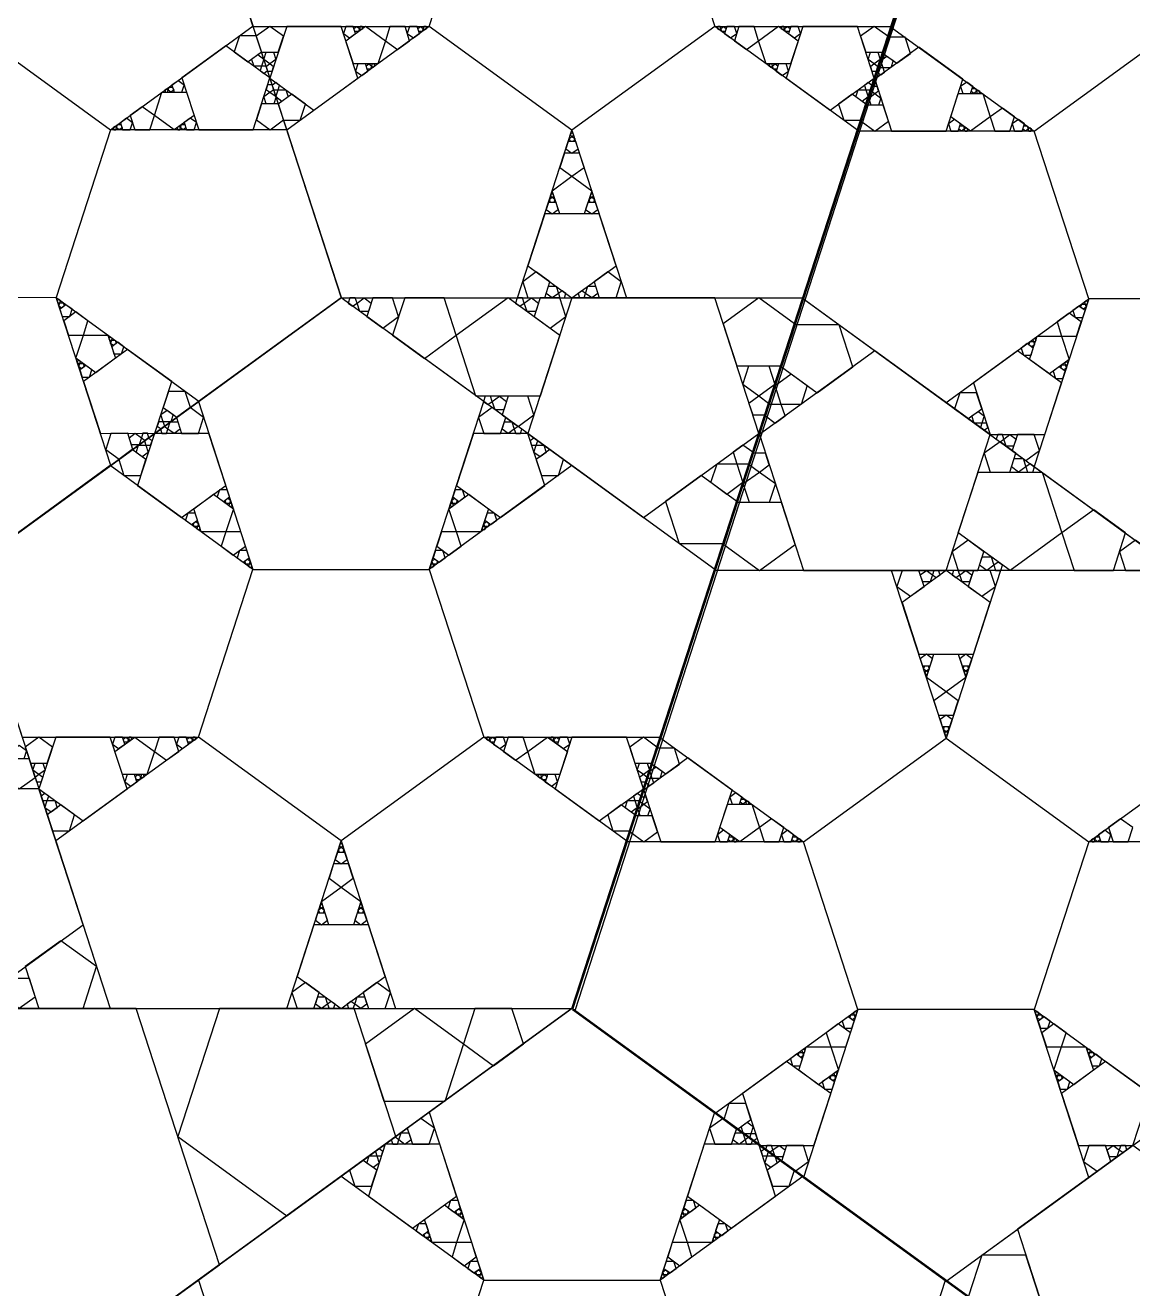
# Model space of a CAD drawing. Header units: inches. Extents: x -578 to 126, y -85 to 118.
# Drawn here: x -327.31 to -311.59, y -20.01 to -2.09 of the extents above; entities that cross this region are included whole.
import ezdxf

# ---------------------------------------------------------------- set-up
doc = ezdxf.new("R2010")
doc.units = ezdxf.units.IN
doc.header["$MEASUREMENT"] = 0
doc.layers.add('drawing', color=7, linetype='Continuous')

msp = doc.modelspace()

# ---------------------------------------------------------------- linework, layer by layer
for points in [[(-260.771, 26.668), (-246.895, -16.037), (-283.222, -42.43), (-319.55, -16.037), (-305.674, 26.668)], [(-324.85, 0.275), (-322.825, -5.956), (-328.125, -9.807), (-333.425, -5.956), (-331.401, 0.275)], [(-321.574, -2.105), (-320.801, 0.275), (-318.298, 0.275), (-317.525, -2.105), (-319.55, -3.576)], [(-328.123, -2.104), (-326.097, -3.572), (-326.868, -5.953), (-329.37, -5.956), (-330.146, -3.577)], [(-309.715, -5.971), (-312.217, -5.971), (-312.99, -3.591), (-310.966, -2.12), (-308.941, -3.591)], [(-324.076, -9.807), (-321.574, -9.807), (-320.801, -12.186), (-322.825, -13.657), (-324.85, -12.186)], [(-312.217, -13.672), (-312.99, -16.052), (-315.493, -16.052), (-316.266, -13.672), (-314.241, -12.201)], [(-319.549, -23.738), (-321.574, -22.268), (-320.801, -19.888), (-318.298, -19.888), (-317.525, -22.268)]]:
    msp.add_lwpolyline(points, close=True)
at = {"layer": 'drawing'}
for points in [[(-305.674, 26.668), (-342.001, 53.061), (-378.328, 26.668), (-364.452, -16.037), (-319.55, -16.037)], [(-305.674, 26.668), (-342.001, 53.061), (-378.328, 26.668), (-364.452, -16.037), (-319.55, -16.037)], [(-305.679, 26.653), (-319.509, -16.067), (-283.153, -42.421), (-246.854, -15.989), (-260.776, 26.701)], [(-342.001, 0.275), (-336.701, -16.037), (-319.55, -16.037), (-314.249, 0.275), (-328.125, 10.356)], [(-328.125, 10.356), (-342.001, 0.275), (-336.701, -16.037), (-319.55, -16.037), (-314.249, 0.275)], [(-322.825, -5.956), (-316.274, -5.956), (-314.249, 0.275), (-319.55, 4.126), (-324.85, 0.275)], [(-322.825, -5.956), (-316.274, -5.956), (-314.249, 0.275), (-319.55, 4.126), (-324.85, 0.275)], [(-320.801, 0.275), (-322.825, 1.746), (-324.85, 0.275), (-324.076, -2.105), (-321.574, -2.105)], [(-317.525, -2.105), (-315.023, -2.105), (-314.249, 0.275), (-316.274, 1.746), (-318.298, 0.275)], [(-331.402, 0.273), (-333.419, -5.96), (-328.115, -9.805), (-322.819, -5.949), (-324.85, 0.28)], [(-326.097, -3.572), (-324.074, -2.099), (-324.85, 0.28), (-327.353, 0.277), (-328.123, -2.104)], [(-305.666, -26.133), (-291.79, -16.052), (-297.09, 0.26), (-314.241, 0.26), (-319.541, -16.052)], [(-297.075, 0.269), (-314.226, 0.251), (-319.509, -16.067), (-305.622, -26.133), (-291.757, -16.037)], [(-305.666, -5.971), (-307.69, 0.26), (-314.241, 0.26), (-316.266, -5.971), (-310.966, -9.821)], [(-305.666, -5.971), (-307.69, 0.26), (-314.241, 0.26), (-316.266, -5.971), (-310.966, -9.821)], [(-310.966, -2.12), (-311.739, 0.26), (-314.241, 0.26), (-315.015, -2.12), (-312.99, -3.591)], [(-323.644, -2.246), (-323.837, -2.105), (-324.031, -2.246), (-323.957, -2.473), (-323.718, -2.473)], [(-323.598, -2.105), (-323.837, -2.84), (-323.212, -3.295), (-322.586, -2.84), (-322.825, -2.105)], [(-323.598, -2.105), (-323.837, -2.84), (-323.212, -3.295), (-322.586, -2.84), (-322.825, -2.105)], [(-321.574, -2.105), (-323.598, -3.576), (-322.825, -5.956), (-320.323, -5.956), (-319.55, -3.576)], [(-322.759, -2.105), (-322.792, -2.206), (-322.706, -2.269), (-322.62, -2.206), (-322.653, -2.105)], [(-322.478, -2.104), (-322.197, -2.308), (-322.305, -2.638), (-322.652, -2.638), (-322.759, -2.308)], [(-322.605, -2.105), (-322.566, -2.133), (-322.581, -2.178), (-322.629, -2.178), (-322.644, -2.133)], [(-322.557, -2.105), (-322.566, -2.133), (-322.543, -2.15), (-322.519, -2.133), (-322.528, -2.105)], [(-322.132, -2.105), (-322.197, -2.308), (-322.025, -2.433), (-321.853, -2.308), (-321.919, -2.105)], [(-321.853, -2.105), (-321.886, -2.206), (-321.799, -2.269), (-321.713, -2.206), (-321.746, -2.105)], [(-321.699, -2.105), (-321.66, -2.133), (-321.675, -2.178), (-321.722, -2.178), (-321.737, -2.133)], [(-321.651, -2.105), (-321.66, -2.133), (-321.636, -2.15), (-321.612, -2.133), (-321.621, -2.105)], [(-319.55, -3.576), (-318.776, -5.956), (-316.274, -5.956), (-315.501, -3.576), (-317.525, -2.105)], [(-317.463, -2.15), (-317.439, -2.133), (-317.448, -2.105), (-317.478, -2.105), (-317.487, -2.133)], [(-317.424, -2.178), (-317.439, -2.133), (-317.401, -2.105), (-317.362, -2.133), (-317.377, -2.178)], [(-317.3, -2.269), (-317.213, -2.206), (-317.246, -2.105), (-317.353, -2.105), (-317.386, -2.206)], [(-317.074, -2.433), (-316.902, -2.308), (-316.967, -2.105), (-317.181, -2.105), (-317.246, -2.308)], [(-316.794, -2.638), (-316.902, -2.308), (-316.621, -2.104), (-316.34, -2.308), (-316.447, -2.638)], [(-316.556, -2.15), (-316.533, -2.133), (-316.542, -2.105), (-316.571, -2.105), (-316.58, -2.133)], [(-316.518, -2.178), (-316.533, -2.133), (-316.494, -2.105), (-316.455, -2.133), (-316.47, -2.178)], [(-315.887, -3.295), (-315.262, -2.84), (-315.501, -2.105), (-316.274, -2.105), (-316.513, -2.84)], [(-315.887, -3.295), (-315.262, -2.84), (-315.501, -2.105), (-316.274, -2.105), (-316.513, -2.84)], [(-316.393, -2.269), (-316.307, -2.206), (-316.34, -2.105), (-316.446, -2.105), (-316.479, -2.206)], [(-315.068, -2.246), (-315.262, -2.105), (-315.455, -2.246), (-315.381, -2.473), (-315.142, -2.473)], [(-324.029, -2.24), (-324.268, -2.24), (-324.341, -2.467), (-324.148, -2.608), (-323.955, -2.467)], [(-314.747, -2.488), (-314.821, -2.26), (-315.06, -2.26), (-315.134, -2.488), (-314.941, -2.628)], [(-324.073, -3.57), (-323.835, -2.835), (-324.461, -2.381), (-325.086, -2.836), (-324.846, -3.571)], [(-324.073, -3.57), (-323.835, -2.835), (-324.461, -2.381), (-325.086, -2.836), (-324.846, -3.571)], [(-323.921, -2.569), (-323.954, -2.671), (-324.061, -2.671), (-324.095, -2.569), (-324.008, -2.506)], [(-323.751, -2.575), (-323.837, -2.638), (-323.924, -2.575), (-323.891, -2.473), (-323.784, -2.473)], [(-315.175, -2.575), (-315.262, -2.638), (-315.348, -2.575), (-315.315, -2.473), (-315.208, -2.473)], [(-314.628, -2.401), (-315.254, -2.855), (-315.015, -3.591), (-314.241, -3.591), (-314.002, -2.855)], [(-314.628, -2.401), (-315.254, -2.855), (-315.015, -3.591), (-314.241, -3.591), (-314.002, -2.855)], [(-323.888, -2.671), (-323.954, -2.671), (-323.974, -2.733), (-323.921, -2.772), (-323.868, -2.733)], [(-323.784, -2.677), (-323.837, -2.638), (-323.891, -2.677), (-323.87, -2.739), (-323.804, -2.739)], [(-322.586, -2.638), (-322.619, -2.739), (-322.533, -2.802), (-322.447, -2.739), (-322.48, -2.638)], [(-322.432, -2.638), (-322.393, -2.666), (-322.408, -2.711), (-322.456, -2.711), (-322.471, -2.666)], [(-322.384, -2.638), (-322.393, -2.666), (-322.37, -2.683), (-322.346, -2.666), (-322.355, -2.638)], [(-316.73, -2.683), (-316.706, -2.666), (-316.715, -2.638), (-316.744, -2.638), (-316.753, -2.666)], [(-316.691, -2.711), (-316.706, -2.666), (-316.667, -2.638), (-316.628, -2.666), (-316.643, -2.711)], [(-316.566, -2.802), (-316.48, -2.739), (-316.513, -2.638), (-316.619, -2.638), (-316.652, -2.739)], [(-315.208, -2.677), (-315.262, -2.638), (-315.315, -2.677), (-315.295, -2.739), (-315.229, -2.739)], [(-315.027, -2.691), (-315.134, -2.691), (-315.168, -2.589), (-315.081, -2.526), (-314.994, -2.589)], [(-315.114, -2.754), (-315.134, -2.691), (-315.2, -2.691), (-315.221, -2.754), (-315.167, -2.793)], [(-325.193, -3.573), (-325.474, -3.369), (-325.367, -3.039), (-325.02, -3.038), (-324.912, -3.369)], [(-325.288, -3.039), (-325.279, -3.011), (-325.302, -2.994), (-325.326, -3.011), (-325.317, -3.039)], [(-325.24, -3.039), (-325.279, -3.011), (-325.264, -2.965), (-325.216, -2.965), (-325.201, -3.011)], [(-325.086, -3.038), (-325.053, -2.937), (-325.139, -2.875), (-325.225, -2.937), (-325.192, -3.039)], [(-323.921, -3.1), (-323.835, -3.037), (-323.748, -3.1), (-323.781, -3.202), (-323.888, -3.202)], [(-323.888, -2.998), (-323.835, -3.037), (-323.781, -2.998), (-323.802, -2.936), (-323.868, -2.936)], [(-323.784, -3.004), (-323.718, -3.004), (-323.698, -2.942), (-323.751, -2.903), (-323.804, -2.942)], [(-323.751, -3.106), (-323.718, -3.004), (-323.611, -3.004), (-323.578, -3.106), (-323.665, -3.17)], [(-315.488, -3.004), (-315.381, -3.004), (-315.348, -3.106), (-315.434, -3.17), (-315.521, -3.106)], [(-315.401, -2.942), (-315.381, -3.004), (-315.315, -3.004), (-315.295, -2.942), (-315.348, -2.903)], [(-315.307, -3.019), (-315.254, -3.058), (-315.2, -3.019), (-315.221, -2.957), (-315.286, -2.957)], [(-313.949, -2.894), (-314.035, -2.957), (-314.002, -3.058), (-313.896, -3.058), (-313.863, -2.957)], [(-313.824, -2.984), (-313.809, -3.03), (-313.848, -3.058), (-313.887, -3.03), (-313.872, -2.984)], [(-313.786, -3.013), (-313.809, -3.03), (-313.8, -3.058), (-313.771, -3.058), (-313.762, -3.03)], [(-324.027, -3.43), (-323.834, -3.57), (-323.641, -3.429), (-323.715, -3.202), (-323.954, -3.202)], [(-323.644, -3.435), (-323.405, -3.435), (-323.331, -3.208), (-323.525, -3.068), (-323.718, -3.208)], [(-315.768, -3.208), (-315.694, -3.435), (-315.455, -3.435), (-315.381, -3.208), (-315.574, -3.068)], [(-315.447, -3.45), (-315.254, -3.591), (-315.06, -3.45), (-315.134, -3.223), (-315.373, -3.223)], [(-315.34, -3.121), (-315.254, -3.058), (-315.167, -3.121), (-315.2, -3.223), (-315.307, -3.223)], [(-313.721, -3.058), (-313.614, -3.388), (-313.895, -3.592), (-314.176, -3.388), (-314.068, -3.058)], [(-325.54, -3.572), (-325.474, -3.369), (-325.647, -3.244), (-325.819, -3.369), (-325.753, -3.572)], [(-313.441, -3.263), (-313.614, -3.388), (-313.548, -3.591), (-313.335, -3.591), (-313.269, -3.388)], [(-326.868, -5.953), (-324.842, -7.422), (-322.819, -5.949), (-323.595, -3.57), (-326.097, -3.572)], [(-326.021, -3.572), (-326.012, -3.544), (-326.035, -3.527), (-326.059, -3.544), (-326.05, -3.572)], [(-325.973, -3.572), (-326.012, -3.544), (-325.997, -3.499), (-325.949, -3.499), (-325.934, -3.544)], [(-325.819, -3.572), (-325.786, -3.471), (-325.872, -3.408), (-325.958, -3.471), (-325.925, -3.572)], [(-325.114, -3.571), (-325.105, -3.543), (-325.129, -3.526), (-325.152, -3.543), (-325.143, -3.571)], [(-325.066, -3.572), (-325.105, -3.543), (-325.09, -3.498), (-325.042, -3.498), (-325.028, -3.543)], [(-324.912, -3.571), (-324.879, -3.47), (-324.965, -3.407), (-325.051, -3.47), (-325.018, -3.571)], [(-314.122, -3.427), (-314.208, -3.489), (-314.176, -3.591), (-314.069, -3.591), (-314.036, -3.489)], [(-313.997, -3.517), (-313.983, -3.563), (-314.021, -3.591), (-314.06, -3.563), (-314.045, -3.517)], [(-313.959, -3.546), (-313.983, -3.563), (-313.973, -3.591), (-313.944, -3.591), (-313.935, -3.563)], [(-313.216, -3.427), (-313.302, -3.489), (-313.269, -3.591), (-313.162, -3.591), (-313.13, -3.489)], [(-313.091, -3.517), (-313.076, -3.563), (-313.115, -3.591), (-313.153, -3.563), (-313.139, -3.517)], [(-313.052, -3.546), (-313.076, -3.563), (-313.067, -3.591), (-313.038, -3.591), (-313.029, -3.563)], [(-319.636, -3.841), (-319.55, -3.904), (-319.463, -3.841), (-319.496, -3.74), (-319.603, -3.74)], [(-319.588, -3.694), (-319.55, -3.666), (-319.511, -3.694), (-319.526, -3.74), (-319.573, -3.74)], [(-319.573, -3.649), (-319.55, -3.666), (-319.526, -3.649), (-319.535, -3.621), (-319.564, -3.621)], [(-312.99, -3.591), (-315.493, -3.591), (-316.266, -5.971), (-314.241, -7.441), (-312.217, -5.971)], [(-319.722, -4.106), (-319.55, -4.231), (-319.377, -4.106), (-319.443, -3.904), (-319.656, -3.904)], [(-319.83, -4.436), (-319.55, -4.231), (-319.269, -4.436), (-319.376, -4.766), (-319.723, -4.766)], [(-319.916, -4.703), (-319.83, -4.766), (-319.744, -4.703), (-319.776, -4.602), (-319.883, -4.602)], [(-319.868, -4.556), (-319.83, -4.528), (-319.791, -4.556), (-319.806, -4.602), (-319.854, -4.602)], [(-319.853, -4.511), (-319.83, -4.528), (-319.806, -4.511), (-319.815, -4.483), (-319.844, -4.483)], [(-319.356, -4.703), (-319.269, -4.766), (-319.183, -4.703), (-319.216, -4.602), (-319.323, -4.602)], [(-319.308, -4.556), (-319.269, -4.528), (-319.231, -4.556), (-319.245, -4.602), (-319.293, -4.602)], [(-319.293, -4.511), (-319.269, -4.528), (-319.246, -4.511), (-319.255, -4.483), (-319.284, -4.483)], [(-320.175, -5.501), (-319.55, -5.956), (-318.924, -5.501), (-319.163, -4.766), (-319.936, -4.766)], [(-320.056, -5.588), (-320.249, -5.729), (-320.175, -5.956), (-319.936, -5.956), (-319.862, -5.729)], [(-318.924, -5.956), (-318.85, -5.729), (-319.043, -5.588), (-319.237, -5.729), (-319.163, -5.956)], [(-319.775, -5.791), (-319.742, -5.893), (-319.829, -5.956), (-319.916, -5.893), (-319.883, -5.791)], [(-319.689, -5.854), (-319.742, -5.893), (-319.722, -5.956), (-319.656, -5.956), (-319.636, -5.893)], [(-319.377, -5.956), (-319.357, -5.893), (-319.41, -5.854), (-319.463, -5.893), (-319.443, -5.956)], [(-319.27, -5.956), (-319.357, -5.893), (-319.324, -5.791), (-319.216, -5.791), (-319.183, -5.893)], [(-329.37, -5.956), (-330.141, -8.336), (-328.115, -9.805), (-326.092, -8.332), (-326.868, -5.953)], [(-328.125, -9.807), (-326.101, -16.037), (-319.55, -16.037), (-317.525, -9.807), (-322.825, -5.956)], [(-328.125, -9.807), (-326.101, -16.037), (-319.55, -16.037), (-317.525, -9.807), (-322.825, -5.956)], [(-326.844, -6.026), (-326.815, -6.026), (-326.806, -5.998), (-326.83, -5.981), (-326.853, -5.998)], [(-326.83, -6.072), (-326.815, -6.026), (-326.767, -6.026), (-326.752, -6.071), (-326.791, -6.1)], [(-326.782, -6.218), (-326.675, -6.218), (-326.642, -6.117), (-326.729, -6.054), (-326.815, -6.117)], [(-321.574, -9.807), (-320.801, -7.427), (-322.825, -5.956), (-324.85, -7.427), (-324.076, -9.807)], [(-322.663, -6.074), (-322.6, -6.029), (-322.624, -5.956), (-322.701, -5.956), (-322.725, -6.029)], [(-322.562, -6.148), (-322.6, -6.029), (-322.499, -5.955), (-322.398, -6.029), (-322.437, -6.148)], [(-322.235, -6.385), (-322.009, -6.221), (-322.095, -5.956), (-322.374, -5.956), (-322.46, -6.221)], [(-321.644, -6.814), (-321.193, -6.486), (-321.365, -5.956), (-321.923, -5.956), (-322.095, -6.486)], [(-320.912, -7.351), (-321.193, -6.486), (-320.457, -5.952), (-319.722, -6.486), (-320.003, -7.351)], [(-320.289, -6.074), (-320.227, -6.029), (-320.251, -5.956), (-320.328, -5.956), (-320.351, -6.029)], [(-320.188, -6.148), (-320.227, -6.029), (-320.126, -5.955), (-320.024, -6.029), (-320.063, -6.148)], [(-318.537, -9.071), (-316.899, -7.881), (-317.525, -5.956), (-319.55, -5.956), (-320.175, -7.881)], [(-318.537, -9.071), (-316.899, -7.881), (-317.525, -5.956), (-319.55, -5.956), (-320.175, -7.881)], [(-319.861, -6.385), (-319.636, -6.221), (-319.722, -5.956), (-320.001, -5.956), (-320.087, -6.221)], [(-316.393, -6.323), (-316.899, -5.956), (-317.406, -6.323), (-317.212, -6.918), (-316.587, -6.918)], [(-312.217, -5.971), (-312.99, -8.35), (-310.966, -9.821), (-308.941, -8.35), (-309.715, -5.971)], [(-312.442, -6.134), (-312.409, -6.236), (-312.303, -6.236), (-312.27, -6.134), (-312.356, -6.072)], [(-312.318, -6.044), (-312.27, -6.044), (-312.255, -6.089), (-312.294, -6.117), (-312.333, -6.089)], [(-312.279, -6.016), (-312.27, -6.044), (-312.241, -6.044), (-312.232, -6.016), (-312.255, -5.998)], [(-326.695, -6.483), (-326.482, -6.483), (-326.417, -6.28), (-326.589, -6.155), (-326.761, -6.281)], [(-312.668, -6.298), (-312.602, -6.501), (-312.389, -6.501), (-312.323, -6.298), (-312.496, -6.173)], [(-315.566, -6.933), (-315.76, -6.338), (-316.385, -6.338), (-316.579, -6.933), (-316.072, -7.301)], [(-326.589, -6.813), (-326.482, -6.483), (-326.135, -6.483), (-326.027, -6.813), (-326.308, -7.017)], [(-326.11, -6.558), (-326.081, -6.558), (-326.072, -6.53), (-326.096, -6.513), (-326.119, -6.53)], [(-326.096, -6.604), (-326.081, -6.558), (-326.033, -6.558), (-326.018, -6.604), (-326.057, -6.632)], [(-326.048, -6.75), (-325.941, -6.75), (-325.908, -6.649), (-325.995, -6.586), (-326.081, -6.649)], [(-313.176, -6.667), (-313.143, -6.769), (-313.036, -6.769), (-313.004, -6.667), (-313.09, -6.605)], [(-313.051, -6.576), (-313.003, -6.576), (-312.989, -6.622), (-313.027, -6.65), (-313.066, -6.622)], [(-312.949, -6.501), (-312.602, -6.501), (-312.495, -6.831), (-312.776, -7.035), (-313.057, -6.831)], [(-313.012, -6.549), (-313.003, -6.576), (-312.974, -6.576), (-312.965, -6.549), (-312.989, -6.531)], [(-326.24, -7.878), (-325.467, -7.877), (-325.229, -7.141), (-325.855, -6.687), (-326.48, -7.143)], [(-326.24, -7.878), (-325.467, -7.877), (-325.229, -7.141), (-325.855, -6.687), (-326.48, -7.143)], [(-315.254, -6.706), (-316.891, -7.896), (-316.266, -9.821), (-314.241, -9.821), (-313.616, -7.896)], [(-315.254, -6.706), (-316.891, -7.896), (-316.266, -9.821), (-314.241, -9.821), (-313.616, -7.896)], [(-313.855, -7.161), (-313.616, -7.896), (-312.842, -7.896), (-312.604, -7.161), (-313.229, -6.706)], [(-313.855, -7.161), (-313.616, -7.896), (-312.842, -7.896), (-312.604, -7.161), (-313.229, -6.706)], [(-326.563, -6.888), (-326.534, -6.888), (-326.525, -6.86), (-326.549, -6.843), (-326.572, -6.86)], [(-326.549, -6.933), (-326.534, -6.888), (-326.486, -6.888), (-326.471, -6.933), (-326.51, -6.962)], [(-326.501, -7.08), (-326.394, -7.08), (-326.361, -6.979), (-326.447, -6.916), (-326.534, -6.979)], [(-316.672, -7.186), (-316.899, -7.351), (-317.127, -7.186), (-317.04, -6.918), (-316.759, -6.918)], [(-312.723, -6.997), (-312.69, -7.098), (-312.583, -7.098), (-312.55, -6.997), (-312.636, -6.934)], [(-312.598, -6.906), (-312.55, -6.906), (-312.535, -6.951), (-312.574, -6.979), (-312.613, -6.951)], [(-312.559, -6.878), (-312.55, -6.906), (-312.521, -6.906), (-312.512, -6.878), (-312.535, -6.861)], [(-316.299, -7.467), (-316.58, -7.467), (-316.666, -7.2), (-316.439, -7.035), (-316.212, -7.2)], [(-324.961, -7.509), (-325.036, -7.282), (-325.274, -7.282), (-325.348, -7.509), (-325.155, -7.649)], [(-313.809, -7.301), (-314.048, -7.301), (-314.122, -7.528), (-313.929, -7.669), (-313.735, -7.528)], [(-324.85, -7.881), (-324.776, -7.654), (-324.969, -7.513), (-325.162, -7.654), (-325.089, -7.881)], [(-320.681, -7.513), (-320.875, -7.654), (-320.801, -7.881), (-320.562, -7.881), (-320.488, -7.654)], [(-320.742, -7.469), (-320.68, -7.424), (-320.704, -7.351), (-320.781, -7.351), (-320.805, -7.424)], [(-320.642, -7.543), (-320.68, -7.424), (-320.579, -7.35), (-320.478, -7.424), (-320.516, -7.543)], [(-320.315, -7.78), (-320.089, -7.616), (-320.175, -7.351), (-320.454, -7.351), (-320.54, -7.616)], [(-316.76, -7.452), (-316.899, -7.351), (-317.039, -7.452), (-316.986, -7.616), (-316.813, -7.616)], [(-316.526, -7.631), (-316.58, -7.467), (-316.752, -7.467), (-316.805, -7.631), (-316.666, -7.732)], [(-325.241, -7.713), (-325.348, -7.713), (-325.382, -7.611), (-325.295, -7.548), (-325.208, -7.611)], [(-313.702, -7.63), (-313.735, -7.732), (-313.842, -7.732), (-313.875, -7.63), (-313.788, -7.567)], [(-326.093, -7.878), (-326.166, -8.105), (-325.973, -8.245), (-325.78, -8.105), (-325.854, -7.877)], [(-325.747, -7.877), (-325.66, -7.94), (-325.693, -8.042), (-325.8, -8.042), (-325.833, -7.94)], [(-324.702, -7.881), (-325.475, -7.881), (-325.714, -8.617), (-325.089, -9.071), (-324.463, -8.617)], [(-324.702, -7.881), (-325.475, -7.881), (-325.714, -8.617), (-325.089, -9.071), (-324.463, -8.617)], [(-325.639, -7.877), (-325.66, -7.94), (-325.606, -7.978), (-325.553, -7.94), (-325.574, -7.877)], [(-325.328, -7.776), (-325.348, -7.713), (-325.414, -7.713), (-325.434, -7.776), (-325.381, -7.814)], [(-325.303, -7.881), (-325.283, -7.819), (-325.336, -7.78), (-325.389, -7.819), (-325.369, -7.881)], [(-325.196, -7.882), (-325.283, -7.819), (-325.249, -7.716), (-325.142, -7.716), (-325.109, -7.819)], [(-319.936, -8.617), (-320.175, -7.881), (-320.948, -7.881), (-321.187, -8.617), (-320.562, -9.071)], [(-319.936, -8.617), (-320.175, -7.881), (-320.948, -7.881), (-321.187, -8.617), (-320.562, -9.071)], [(-320.401, -7.716), (-320.368, -7.819), (-320.455, -7.882), (-320.541, -7.819), (-320.508, -7.716)], [(-320.315, -7.78), (-320.368, -7.819), (-320.347, -7.881), (-320.282, -7.881), (-320.261, -7.819)], [(-313.669, -7.732), (-313.735, -7.732), (-313.755, -7.795), (-313.702, -7.833), (-313.649, -7.795)], [(-325.702, -8.045), (-325.594, -8.045), (-325.561, -8.147), (-325.648, -8.21), (-325.735, -8.147)], [(-325.615, -7.982), (-325.594, -8.045), (-325.528, -8.045), (-325.508, -7.982), (-325.561, -7.944)], [(-320.122, -8.045), (-320.056, -8.045), (-320.036, -7.982), (-320.089, -7.944), (-320.142, -7.982)], [(-320.089, -8.147), (-320.056, -8.045), (-319.949, -8.045), (-319.916, -8.147), (-320.002, -8.21)], [(-317.264, -8.146), (-317.211, -8.31), (-317.039, -8.31), (-316.986, -8.146), (-317.125, -8.045)], [(-313.476, -7.997), (-313.702, -8.161), (-313.616, -8.426), (-313.337, -8.426), (-313.251, -8.161)], [(-313.476, -7.997), (-313.423, -7.959), (-313.443, -7.896), (-313.509, -7.896), (-313.53, -7.959)], [(-313.39, -8.061), (-313.423, -7.959), (-313.336, -7.895), (-313.249, -7.959), (-313.283, -8.061)], [(-313.11, -8.264), (-312.916, -8.123), (-312.99, -7.896), (-313.229, -7.896), (-313.303, -8.123)], [(-325.981, -8.249), (-325.907, -8.476), (-325.669, -8.476), (-325.595, -8.249), (-325.788, -8.108)], [(-319.982, -8.476), (-319.743, -8.476), (-319.669, -8.249), (-319.862, -8.108), (-320.056, -8.249)], [(-317.031, -8.325), (-316.891, -8.426), (-316.752, -8.325), (-316.805, -8.161), (-316.978, -8.161)], [(-313.149, -8.234), (-313.111, -8.353), (-313.212, -8.427), (-313.313, -8.353), (-313.274, -8.234)], [(-324.076, -9.807), (-326.101, -8.336), (-328.125, -9.807), (-327.352, -12.186), (-324.85, -12.186)], [(-320.801, -12.186), (-318.298, -12.186), (-317.525, -9.807), (-319.55, -8.336), (-321.574, -9.807)], [(-317.492, -8.31), (-317.211, -8.31), (-317.124, -8.577), (-317.352, -8.743), (-317.579, -8.577)], [(-313.048, -8.308), (-313.111, -8.353), (-313.087, -8.426), (-313.01, -8.426), (-312.986, -8.353)], [(-318.225, -8.844), (-318.031, -9.439), (-317.406, -9.439), (-317.212, -8.844), (-317.718, -8.476)], [(-317.119, -8.591), (-316.891, -8.426), (-316.664, -8.591), (-316.751, -8.859), (-317.032, -8.859)], [(-312.879, -8.426), (-312.598, -9.291), (-313.333, -9.825), (-314.069, -9.291), (-313.788, -8.426)], [(-324.354, -8.946), (-324.462, -9.276), (-324.809, -9.276), (-324.916, -8.946), (-324.635, -8.742)], [(-324.443, -8.679), (-324.549, -8.679), (-324.582, -8.78), (-324.496, -8.843), (-324.41, -8.78)], [(-320.841, -9.276), (-321.189, -9.276), (-321.296, -8.946), (-321.015, -8.742), (-320.734, -8.946)], [(-321.068, -8.78), (-321.101, -8.679), (-321.208, -8.679), (-321.241, -8.78), (-321.154, -8.843)], [(-324.395, -8.826), (-324.41, -8.871), (-324.457, -8.871), (-324.472, -8.826), (-324.433, -8.798)], [(-324.38, -8.871), (-324.41, -8.871), (-324.419, -8.899), (-324.395, -8.916), (-324.371, -8.899)], [(-321.232, -8.899), (-321.241, -8.871), (-321.27, -8.871), (-321.279, -8.899), (-321.255, -8.916)], [(-321.193, -8.871), (-321.241, -8.871), (-321.256, -8.826), (-321.217, -8.798), (-321.178, -8.826)], [(-317.397, -9.454), (-316.891, -9.821), (-316.385, -9.454), (-316.579, -8.859), (-317.204, -8.859)], [(-324.896, -9.008), (-325.002, -9.008), (-325.035, -9.11), (-324.949, -9.172), (-324.863, -9.11)], [(-324.848, -9.155), (-324.863, -9.201), (-324.911, -9.201), (-324.925, -9.155), (-324.887, -9.127)], [(-320.74, -9.201), (-320.787, -9.201), (-320.802, -9.155), (-320.764, -9.127), (-320.725, -9.155)], [(-320.615, -9.11), (-320.648, -9.008), (-320.754, -9.008), (-320.787, -9.11), (-320.701, -9.172)], [(-312.147, -8.963), (-312.598, -9.291), (-312.426, -9.821), (-311.868, -9.821), (-311.695, -9.291)], [(-324.833, -9.201), (-324.863, -9.201), (-324.872, -9.229), (-324.848, -9.246), (-324.824, -9.229)], [(-324.249, -9.276), (-324.462, -9.276), (-324.528, -9.479), (-324.355, -9.604), (-324.183, -9.479)], [(-321.123, -9.479), (-321.189, -9.276), (-321.402, -9.276), (-321.468, -9.479), (-321.295, -9.604)], [(-320.778, -9.229), (-320.787, -9.201), (-320.817, -9.201), (-320.826, -9.229), (-320.802, -9.246)], [(-313.93, -9.392), (-314.155, -9.556), (-314.069, -9.821), (-313.79, -9.821), (-313.704, -9.556)], [(-311.556, -9.392), (-311.782, -9.556), (-311.695, -9.821), (-311.417, -9.821), (-311.331, -9.556)], [(-324.162, -9.541), (-324.269, -9.541), (-324.302, -9.643), (-324.216, -9.705), (-324.13, -9.643)], [(-324.115, -9.688), (-324.129, -9.733), (-324.177, -9.733), (-324.192, -9.688), (-324.153, -9.66)], [(-321.473, -9.733), (-321.521, -9.733), (-321.536, -9.688), (-321.497, -9.66), (-321.458, -9.688)], [(-321.348, -9.643), (-321.381, -9.541), (-321.488, -9.541), (-321.521, -9.643), (-321.435, -9.705)], [(-313.603, -9.629), (-313.564, -9.748), (-313.665, -9.822), (-313.766, -9.748), (-313.728, -9.629)], [(-324.1, -9.733), (-324.129, -9.733), (-324.138, -9.761), (-324.115, -9.779), (-324.091, -9.761)], [(-321.512, -9.761), (-321.521, -9.733), (-321.55, -9.733), (-321.559, -9.761), (-321.536, -9.779)], [(-310.966, -9.821), (-317.517, -9.821), (-319.541, -16.052), (-314.241, -19.903), (-308.941, -16.052)], [(-310.966, -9.821), (-317.517, -9.821), (-319.541, -16.052), (-314.241, -19.903), (-308.941, -16.052)], [(-314.241, -12.201), (-315.015, -9.821), (-317.517, -9.821), (-318.29, -12.201), (-316.266, -13.672)], [(-314.867, -9.821), (-314.941, -10.049), (-314.747, -10.189), (-314.554, -10.049), (-314.628, -9.821)], [(-313.616, -10.276), (-314.241, -9.821), (-314.867, -10.276), (-314.628, -11.011), (-313.855, -11.011)], [(-314.521, -9.821), (-314.434, -9.884), (-314.467, -9.986), (-314.574, -9.986), (-314.608, -9.884)], [(-314.414, -9.821), (-314.434, -9.884), (-314.381, -9.923), (-314.327, -9.884), (-314.348, -9.821)], [(-312.217, -13.672), (-310.192, -12.201), (-310.966, -9.821), (-313.468, -9.821), (-314.241, -12.201)], [(-314.102, -9.923), (-314.049, -9.884), (-314.069, -9.821), (-314.135, -9.821), (-314.155, -9.884)], [(-314.015, -9.986), (-314.049, -9.884), (-313.962, -9.821), (-313.875, -9.884), (-313.908, -9.986)], [(-313.735, -10.189), (-313.542, -10.049), (-313.616, -9.821), (-313.855, -9.821), (-313.929, -10.049)], [(-313.502, -9.703), (-313.564, -9.748), (-313.54, -9.821), (-313.463, -9.821), (-313.44, -9.748)], [(-314.435, -11.074), (-314.521, -11.011), (-314.608, -11.074), (-314.575, -11.175), (-314.468, -11.175)], [(-313.96, -11.341), (-314.241, -11.546), (-314.522, -11.341), (-314.415, -11.011), (-314.068, -11.011)], [(-313.875, -11.074), (-313.961, -11.011), (-314.047, -11.074), (-314.014, -11.175), (-313.908, -11.175)], [(-314.483, -11.221), (-314.521, -11.249), (-314.56, -11.221), (-314.545, -11.175), (-314.498, -11.175)], [(-314.498, -11.266), (-314.521, -11.249), (-314.545, -11.266), (-314.536, -11.294), (-314.507, -11.294)], [(-313.922, -11.221), (-313.961, -11.249), (-314, -11.221), (-313.985, -11.175), (-313.937, -11.175)], [(-313.937, -11.266), (-313.961, -11.249), (-313.985, -11.266), (-313.976, -11.294), (-313.947, -11.294)], [(-314.069, -11.671), (-314.241, -11.546), (-314.414, -11.671), (-314.348, -11.873), (-314.135, -11.873)], [(-314.155, -11.936), (-314.241, -11.873), (-314.327, -11.936), (-314.295, -12.037), (-314.188, -12.037)], [(-326.92, -12.327), (-327.113, -12.186), (-327.306, -12.327), (-327.232, -12.554), (-326.994, -12.554)], [(-326.874, -12.186), (-327.113, -12.922), (-326.487, -13.376), (-325.862, -12.922), (-326.101, -12.186)], [(-324.85, -12.186), (-326.874, -13.657), (-326.101, -16.037), (-323.598, -16.037), (-322.825, -13.657)], [(-326.035, -12.186), (-326.068, -12.288), (-325.982, -12.35), (-325.896, -12.288), (-325.928, -12.186)], [(-325.754, -12.185), (-325.473, -12.389), (-325.58, -12.719), (-325.928, -12.719), (-326.035, -12.389)], [(-325.881, -12.186), (-325.842, -12.214), (-325.857, -12.26), (-325.905, -12.26), (-325.919, -12.214)], [(-325.833, -12.186), (-325.842, -12.214), (-325.818, -12.232), (-325.795, -12.214), (-325.804, -12.186)], [(-325.407, -12.186), (-325.473, -12.389), (-325.301, -12.514), (-325.128, -12.389), (-325.194, -12.186)], [(-325.128, -12.186), (-325.161, -12.288), (-325.075, -12.35), (-324.989, -12.288), (-325.022, -12.186)], [(-324.974, -12.186), (-324.935, -12.214), (-324.95, -12.26), (-324.998, -12.26), (-325.013, -12.214)], [(-324.926, -12.186), (-324.935, -12.214), (-324.912, -12.232), (-324.888, -12.214), (-324.897, -12.186)], [(-322.825, -13.657), (-322.052, -16.037), (-319.55, -16.037), (-318.776, -13.657), (-320.801, -12.186)], [(-320.739, -12.232), (-320.715, -12.214), (-320.724, -12.186), (-320.753, -12.186), (-320.762, -12.214)], [(-320.7, -12.26), (-320.715, -12.214), (-320.676, -12.186), (-320.637, -12.214), (-320.652, -12.26)], [(-320.575, -12.35), (-320.489, -12.288), (-320.522, -12.186), (-320.628, -12.186), (-320.661, -12.288)], [(-320.35, -12.514), (-320.177, -12.389), (-320.243, -12.186), (-320.456, -12.186), (-320.522, -12.389)], [(-320.07, -12.719), (-320.177, -12.389), (-319.896, -12.185), (-319.615, -12.389), (-319.723, -12.719)], [(-319.832, -12.232), (-319.808, -12.214), (-319.817, -12.186), (-319.847, -12.186), (-319.856, -12.214)], [(-319.794, -12.26), (-319.808, -12.214), (-319.77, -12.186), (-319.731, -12.214), (-319.746, -12.26)], [(-319.163, -13.376), (-318.537, -12.922), (-318.776, -12.186), (-319.55, -12.186), (-319.788, -12.922)], [(-319.163, -13.376), (-318.537, -12.922), (-318.776, -12.186), (-319.55, -12.186), (-319.788, -12.922)], [(-319.669, -12.35), (-319.582, -12.288), (-319.615, -12.186), (-319.722, -12.186), (-319.755, -12.288)], [(-318.344, -12.327), (-318.537, -12.186), (-318.731, -12.327), (-318.657, -12.554), (-318.418, -12.554)], [(-314.203, -12.083), (-314.241, -12.111), (-314.28, -12.083), (-314.265, -12.037), (-314.217, -12.037)], [(-314.218, -12.128), (-314.241, -12.111), (-314.265, -12.128), (-314.256, -12.156), (-314.227, -12.156)], [(-327.493, -12.374), (-327.392, -12.3), (-327.291, -12.374), (-327.329, -12.493), (-327.454, -12.493)], [(-318.023, -12.569), (-318.097, -12.342), (-318.336, -12.342), (-318.41, -12.569), (-318.216, -12.709)], [(-327.617, -12.758), (-327.392, -12.922), (-327.166, -12.758), (-327.252, -12.493), (-327.531, -12.493)], [(-317.904, -12.482), (-318.529, -12.937), (-318.29, -13.672), (-317.517, -13.672), (-317.278, -12.937)], [(-317.904, -12.482), (-318.529, -12.937), (-318.29, -13.672), (-317.517, -13.672), (-317.278, -12.937)], [(-327.026, -12.656), (-327.113, -12.719), (-327.2, -12.656), (-327.167, -12.554), (-327.059, -12.554)], [(-327.06, -12.758), (-327.113, -12.719), (-327.166, -12.758), (-327.146, -12.821), (-327.08, -12.821)], [(-325.862, -12.719), (-325.895, -12.821), (-325.809, -12.883), (-325.722, -12.821), (-325.755, -12.719)], [(-325.708, -12.719), (-325.669, -12.747), (-325.684, -12.793), (-325.731, -12.793), (-325.746, -12.747)], [(-325.66, -12.719), (-325.669, -12.747), (-325.645, -12.764), (-325.621, -12.747), (-325.63, -12.719)], [(-320.005, -12.764), (-319.981, -12.747), (-319.99, -12.719), (-320.02, -12.719), (-320.029, -12.747)], [(-319.967, -12.793), (-319.981, -12.747), (-319.943, -12.719), (-319.904, -12.747), (-319.919, -12.793)], [(-319.842, -12.883), (-319.756, -12.821), (-319.788, -12.719), (-319.895, -12.719), (-319.928, -12.821)], [(-318.45, -12.656), (-318.537, -12.719), (-318.624, -12.656), (-318.591, -12.554), (-318.484, -12.554)], [(-318.484, -12.758), (-318.537, -12.719), (-318.591, -12.758), (-318.57, -12.821), (-318.504, -12.821)], [(-318.303, -12.773), (-318.41, -12.773), (-318.443, -12.671), (-318.356, -12.608), (-318.27, -12.671)], [(-318.39, -12.835), (-318.41, -12.773), (-318.476, -12.773), (-318.496, -12.835), (-318.443, -12.874)], [(-329.763, -14.847), (-328.125, -16.037), (-326.487, -14.847), (-327.113, -12.922), (-329.137, -12.922)], [(-329.763, -14.847), (-328.125, -16.037), (-326.487, -14.847), (-327.113, -12.922), (-329.137, -12.922)], [(-327.06, -13.086), (-326.994, -13.086), (-326.974, -13.023), (-327.027, -12.984), (-327.08, -13.023)], [(-318.677, -13.023), (-318.656, -13.086), (-318.591, -13.086), (-318.57, -13.023), (-318.623, -12.984)], [(-318.582, -13.1), (-318.529, -13.139), (-318.476, -13.1), (-318.496, -13.038), (-318.562, -13.038)], [(-317.225, -12.975), (-317.311, -13.038), (-317.278, -13.139), (-317.171, -13.139), (-317.139, -13.038)], [(-317.1, -13.066), (-317.085, -13.111), (-317.124, -13.139), (-317.162, -13.111), (-317.148, -13.066)], [(-327.027, -13.188), (-326.994, -13.086), (-326.887, -13.086), (-326.853, -13.188), (-326.94, -13.251)], [(-326.92, -13.517), (-326.681, -13.517), (-326.607, -13.29), (-326.8, -13.149), (-326.994, -13.29)], [(-319.043, -13.29), (-318.97, -13.517), (-318.731, -13.517), (-318.657, -13.29), (-318.85, -13.149)], [(-318.764, -13.086), (-318.656, -13.086), (-318.623, -13.188), (-318.71, -13.251), (-318.797, -13.188)], [(-318.616, -13.202), (-318.529, -13.139), (-318.442, -13.202), (-318.476, -13.304), (-318.583, -13.304)], [(-316.997, -13.139), (-316.889, -13.469), (-317.17, -13.674), (-317.451, -13.469), (-317.344, -13.139)], [(-317.061, -13.094), (-317.085, -13.111), (-317.076, -13.139), (-317.047, -13.139), (-317.038, -13.111)], [(-318.722, -13.532), (-318.529, -13.672), (-318.336, -13.532), (-318.41, -13.304), (-318.649, -13.304)], [(-316.717, -13.344), (-316.889, -13.469), (-316.823, -13.672), (-316.61, -13.672), (-316.544, -13.469)], [(-311.659, -13.672), (-311.593, -13.469), (-311.766, -13.344), (-311.938, -13.469), (-311.872, -13.672)], [(-317.398, -13.508), (-317.484, -13.571), (-317.451, -13.672), (-317.345, -13.672), (-317.312, -13.571)], [(-317.273, -13.599), (-317.258, -13.644), (-317.297, -13.672), (-317.336, -13.644), (-317.321, -13.599)], [(-316.491, -13.508), (-316.577, -13.571), (-316.545, -13.672), (-316.438, -13.672), (-316.405, -13.571)], [(-316.366, -13.599), (-316.352, -13.644), (-316.39, -13.672), (-316.429, -13.644), (-316.414, -13.599)], [(-312.092, -13.672), (-312.131, -13.644), (-312.116, -13.599), (-312.068, -13.599), (-312.054, -13.644)], [(-311.938, -13.672), (-311.905, -13.571), (-311.991, -13.508), (-312.077, -13.571), (-312.045, -13.672)], [(-322.864, -13.776), (-322.825, -13.747), (-322.786, -13.776), (-322.801, -13.821), (-322.849, -13.821)], [(-322.849, -13.73), (-322.825, -13.747), (-322.801, -13.73), (-322.81, -13.702), (-322.84, -13.702)], [(-316.266, -13.672), (-318.768, -13.672), (-319.541, -16.052), (-317.517, -17.523), (-315.493, -16.052)], [(-317.234, -13.627), (-317.258, -13.644), (-317.249, -13.672), (-317.22, -13.672), (-317.211, -13.644)], [(-316.328, -13.627), (-316.352, -13.644), (-316.343, -13.672), (-316.313, -13.672), (-316.304, -13.644)], [(-312.99, -16.052), (-310.966, -17.523), (-308.941, -16.052), (-309.715, -13.672), (-312.217, -13.672)], [(-312.14, -13.672), (-312.131, -13.644), (-312.155, -13.627), (-312.178, -13.644), (-312.169, -13.672)], [(-322.911, -13.922), (-322.825, -13.985), (-322.739, -13.922), (-322.772, -13.821), (-322.878, -13.821)], [(-322.997, -14.188), (-322.825, -14.313), (-322.653, -14.188), (-322.719, -13.985), (-322.932, -13.985)], [(-323.106, -14.517), (-322.825, -14.313), (-322.544, -14.517), (-322.652, -14.847), (-322.999, -14.847)], [(-323.191, -14.785), (-323.105, -14.847), (-323.019, -14.785), (-323.052, -14.683), (-323.159, -14.683)], [(-323.144, -14.638), (-323.105, -14.61), (-323.067, -14.638), (-323.081, -14.683), (-323.129, -14.683)], [(-323.129, -14.592), (-323.105, -14.61), (-323.082, -14.592), (-323.091, -14.565), (-323.12, -14.565)], [(-322.631, -14.785), (-322.545, -14.847), (-322.459, -14.785), (-322.492, -14.683), (-322.598, -14.683)], [(-322.584, -14.638), (-322.545, -14.61), (-322.506, -14.638), (-322.521, -14.683), (-322.569, -14.683)], [(-322.569, -14.592), (-322.545, -14.61), (-322.521, -14.592), (-322.53, -14.565), (-322.56, -14.565)], [(-323.451, -15.583), (-322.825, -16.037), (-322.2, -15.583), (-322.439, -14.847), (-323.212, -14.847)], [(-323.451, -15.583), (-322.825, -16.037), (-322.2, -15.583), (-322.439, -14.847), (-323.212, -14.847)], [(-326.487, -16.037), (-326.294, -15.442), (-326.8, -15.074), (-327.306, -15.442), (-327.113, -16.037)], [(-327.394, -16.038), (-327.621, -15.873), (-327.534, -15.606), (-327.253, -15.606), (-327.166, -15.873)], [(-323.331, -15.669), (-323.525, -15.81), (-323.451, -16.037), (-323.212, -16.037), (-323.138, -15.81)], [(-322.2, -16.037), (-322.126, -15.81), (-322.319, -15.669), (-322.512, -15.81), (-322.439, -16.037)], [(-323.051, -15.872), (-323.018, -15.975), (-323.105, -16.038), (-323.191, -15.975), (-323.158, -15.872)], [(-322.965, -15.936), (-323.018, -15.975), (-322.997, -16.037), (-322.932, -16.037), (-322.911, -15.975)], [(-322.653, -16.037), (-322.632, -15.975), (-322.686, -15.936), (-322.739, -15.975), (-322.719, -16.037)], [(-322.546, -16.038), (-322.632, -15.975), (-322.599, -15.872), (-322.492, -15.872), (-322.459, -15.975)], [(-319.55, -16.037), (-355.877, -42.43), (-342.001, -85.135), (-297.098, -85.135), (-283.222, -42.43)], [(-319.55, -16.037), (-355.877, -42.43), (-342.001, -85.135), (-297.098, -85.135), (-283.222, -42.43)], [(-310.974, -42.43), (-305.674, -26.118), (-319.55, -16.037), (-333.425, -26.118), (-328.125, -42.43)], [(-319.549, -16.037), (-333.425, -26.118), (-328.125, -42.43), (-310.974, -42.43), (-305.674, -26.118)], [(-329.556, -16.036), (-330.737, -19.672), (-327.644, -21.92), (-324.551, -19.672), (-325.732, -16.036)], [(-324.551, -16.037), (-325.142, -17.854), (-323.596, -18.977), (-322.051, -17.854), (-322.641, -16.037)], [(-316.274, -26.118), (-314.249, -19.888), (-319.549, -16.037), (-324.85, -19.888), (-322.825, -26.118)], [(-316.274, -26.118), (-314.249, -19.888), (-319.549, -16.037), (-324.85, -19.888), (-322.825, -26.118)], [(-321.784, -16.033), (-321.09, -16.538), (-321.355, -17.354), (-322.213, -17.354), (-322.478, -16.538)], [(-318.298, -19.888), (-317.525, -17.508), (-319.549, -16.037), (-321.574, -17.508), (-320.801, -19.888)], [(-320.927, -16.037), (-321.09, -16.538), (-320.664, -16.847), (-320.238, -16.538), (-320.401, -16.037)], [(-315.493, -16.052), (-316.266, -18.432), (-314.241, -19.903), (-312.217, -18.432), (-312.99, -16.052)], [(-315.593, -16.125), (-315.546, -16.125), (-315.531, -16.17), (-315.569, -16.198), (-315.608, -16.17)], [(-315.555, -16.097), (-315.546, -16.125), (-315.516, -16.125), (-315.507, -16.097), (-315.531, -16.08)], [(-312.966, -16.125), (-312.937, -16.125), (-312.928, -16.097), (-312.952, -16.08), (-312.975, -16.097)], [(-312.952, -16.17), (-312.937, -16.125), (-312.889, -16.125), (-312.874, -16.17), (-312.913, -16.198)], [(-315.944, -16.38), (-315.878, -16.582), (-315.665, -16.582), (-315.599, -16.38), (-315.771, -16.254)], [(-315.718, -16.216), (-315.685, -16.317), (-315.579, -16.317), (-315.546, -16.216), (-315.632, -16.153)], [(-312.904, -16.317), (-312.798, -16.317), (-312.765, -16.216), (-312.851, -16.153), (-312.937, -16.216)], [(-312.818, -16.582), (-312.605, -16.582), (-312.539, -16.38), (-312.711, -16.254), (-312.884, -16.38)], [(-316.327, -16.658), (-316.279, -16.658), (-316.264, -16.703), (-316.303, -16.731), (-316.342, -16.703)], [(-316.225, -16.582), (-315.878, -16.582), (-315.77, -16.913), (-316.051, -17.117), (-316.332, -16.913)], [(-316.288, -16.63), (-316.279, -16.658), (-316.25, -16.658), (-316.241, -16.63), (-316.264, -16.613)], [(-312.712, -16.913), (-312.605, -16.582), (-312.258, -16.582), (-312.15, -16.913), (-312.431, -17.117)], [(-312.233, -16.658), (-312.204, -16.658), (-312.195, -16.63), (-312.218, -16.613), (-312.242, -16.63)], [(-312.218, -16.703), (-312.204, -16.658), (-312.156, -16.658), (-312.141, -16.703), (-312.18, -16.731)], [(-317.13, -17.242), (-316.891, -17.977), (-316.118, -17.977), (-315.879, -17.242), (-316.505, -16.787)], [(-317.13, -17.242), (-316.891, -17.977), (-316.118, -17.977), (-315.879, -17.242), (-316.505, -16.787)], [(-316.451, -16.749), (-316.419, -16.85), (-316.312, -16.85), (-316.279, -16.749), (-316.365, -16.686)], [(-312.365, -17.977), (-311.591, -17.977), (-311.352, -17.242), (-311.978, -16.787), (-312.604, -17.242)], [(-312.365, -17.977), (-311.591, -17.977), (-311.352, -17.242), (-311.978, -16.787), (-312.604, -17.242)], [(-312.171, -16.85), (-312.064, -16.85), (-312.031, -16.749), (-312.117, -16.686), (-312.203, -16.749)], [(-315.998, -17.078), (-315.965, -17.179), (-315.859, -17.179), (-315.826, -17.078), (-315.912, -17.015)], [(-315.874, -16.987), (-315.826, -16.987), (-315.811, -17.033), (-315.85, -17.061), (-315.888, -17.033)], [(-315.835, -16.959), (-315.826, -16.987), (-315.796, -16.987), (-315.787, -16.959), (-315.811, -16.942)], [(-312.686, -16.987), (-312.657, -16.987), (-312.648, -16.959), (-312.672, -16.942), (-312.695, -16.959)], [(-312.672, -17.033), (-312.657, -16.987), (-312.609, -16.987), (-312.594, -17.033), (-312.633, -17.061)], [(-312.624, -17.179), (-312.517, -17.179), (-312.484, -17.078), (-312.571, -17.015), (-312.657, -17.078)], [(-317.085, -17.382), (-317.324, -17.382), (-317.397, -17.61), (-317.204, -17.75), (-317.011, -17.61)], [(-321.574, -17.962), (-321.5, -17.735), (-321.693, -17.595), (-321.887, -17.735), (-321.813, -17.962)], [(-317.406, -17.595), (-317.599, -17.735), (-317.525, -17.962), (-317.286, -17.962), (-317.212, -17.735)], [(-316.977, -17.711), (-317.01, -17.813), (-317.118, -17.813), (-317.151, -17.711), (-317.064, -17.648)], [(-322.027, -17.962), (-322.007, -17.9), (-322.06, -17.861), (-322.113, -17.9), (-322.093, -17.962)], [(-321.92, -17.963), (-322.007, -17.9), (-321.974, -17.798), (-321.866, -17.798), (-321.833, -17.9)], [(-317.125, -17.798), (-317.092, -17.9), (-317.179, -17.963), (-317.266, -17.9), (-317.233, -17.798)], [(-317.039, -17.861), (-317.092, -17.9), (-317.072, -17.962), (-317.006, -17.962), (-316.986, -17.9)], [(-316.945, -17.813), (-317.01, -17.813), (-317.031, -17.876), (-316.978, -17.915), (-316.924, -17.876)], [(-321.426, -17.962), (-322.2, -17.962), (-322.438, -18.698), (-321.813, -19.152), (-321.187, -18.698)], [(-321.426, -17.962), (-322.2, -17.962), (-322.438, -18.698), (-321.813, -19.152), (-321.187, -18.698)], [(-322.339, -18.064), (-322.319, -18.126), (-322.253, -18.126), (-322.232, -18.064), (-322.286, -18.025)], [(-316.66, -18.698), (-316.899, -17.962), (-317.673, -17.962), (-317.912, -18.698), (-317.286, -19.152)], [(-316.66, -18.698), (-316.899, -17.962), (-317.673, -17.962), (-317.912, -18.698), (-317.286, -19.152)], [(-316.846, -18.126), (-316.78, -18.126), (-316.76, -18.064), (-316.813, -18.025), (-316.867, -18.064)], [(-316.752, -18.079), (-316.699, -18.04), (-316.719, -17.977), (-316.785, -17.977), (-316.805, -18.04)], [(-316.666, -18.142), (-316.699, -18.04), (-316.612, -17.977), (-316.525, -18.04), (-316.558, -18.142)], [(-316.385, -18.345), (-316.192, -18.205), (-316.266, -17.977), (-316.505, -17.977), (-316.579, -18.205)], [(-313.229, -19.167), (-312.604, -21.093), (-310.579, -21.093), (-309.953, -19.167), (-311.591, -17.977)], [(-313.229, -19.167), (-312.604, -21.093), (-310.579, -21.093), (-309.953, -19.167), (-311.591, -17.977)], [(-312.217, -17.977), (-312.291, -18.205), (-312.097, -18.345), (-311.904, -18.205), (-311.978, -17.977)], [(-311.871, -17.977), (-311.784, -18.04), (-311.817, -18.142), (-311.924, -18.142), (-311.958, -18.04)], [(-311.764, -17.977), (-311.784, -18.04), (-311.731, -18.079), (-311.677, -18.04), (-311.698, -17.977)], [(-322.706, -18.33), (-322.632, -18.557), (-322.393, -18.557), (-322.319, -18.33), (-322.512, -18.19)], [(-322.426, -18.126), (-322.319, -18.126), (-322.285, -18.228), (-322.372, -18.291), (-322.459, -18.228)], [(-316.814, -18.228), (-316.78, -18.126), (-316.673, -18.126), (-316.64, -18.228), (-316.727, -18.291)], [(-316.706, -18.557), (-316.467, -18.557), (-316.393, -18.33), (-316.587, -18.19), (-316.78, -18.33)], [(-320.801, -19.888), (-322.825, -18.417), (-324.85, -19.888), (-324.076, -22.268), (-321.574, -22.268)], [(-317.525, -22.268), (-315.023, -22.268), (-314.249, -19.888), (-316.274, -18.417), (-318.298, -19.888)], [(-321.167, -18.76), (-321.273, -18.76), (-321.306, -18.862), (-321.22, -18.924), (-321.134, -18.862)], [(-317.793, -18.862), (-317.825, -18.76), (-317.932, -18.76), (-317.965, -18.862), (-317.879, -18.924)], [(-321.079, -19.027), (-321.186, -19.357), (-321.533, -19.357), (-321.641, -19.027), (-321.36, -18.823)], [(-321.119, -18.907), (-321.134, -18.952), (-321.182, -18.952), (-321.196, -18.907), (-321.158, -18.879)], [(-321.105, -18.952), (-321.134, -18.952), (-321.143, -18.98), (-321.119, -18.998), (-321.095, -18.98)], [(-317.566, -19.357), (-317.913, -19.357), (-318.02, -19.027), (-317.739, -18.823), (-317.458, -19.027)], [(-317.956, -18.98), (-317.965, -18.952), (-317.994, -18.952), (-318.004, -18.98), (-317.98, -18.998)], [(-317.917, -18.952), (-317.965, -18.952), (-317.98, -18.907), (-317.941, -18.879), (-317.902, -18.907)], [(-321.62, -19.09), (-321.727, -19.09), (-321.76, -19.191), (-321.673, -19.254), (-321.587, -19.191)], [(-317.339, -19.191), (-317.372, -19.09), (-317.479, -19.09), (-317.512, -19.191), (-317.425, -19.254)], [(-321.572, -19.236), (-321.587, -19.282), (-321.635, -19.282), (-321.65, -19.236), (-321.611, -19.208)], [(-321.558, -19.282), (-321.587, -19.282), (-321.596, -19.31), (-321.572, -19.327), (-321.549, -19.31)], [(-317.503, -19.31), (-317.512, -19.282), (-317.541, -19.282), (-317.55, -19.31), (-317.526, -19.327)], [(-317.464, -19.282), (-317.512, -19.282), (-317.527, -19.236), (-317.488, -19.208), (-317.449, -19.236)], [(-320.973, -19.357), (-321.186, -19.357), (-321.252, -19.56), (-321.079, -19.685), (-320.907, -19.56)], [(-317.847, -19.56), (-317.913, -19.357), (-318.126, -19.357), (-318.192, -19.56), (-318.02, -19.685)], [(-320.887, -19.623), (-320.993, -19.623), (-321.026, -19.724), (-320.94, -19.786), (-320.854, -19.724)], [(-318.073, -19.724), (-318.106, -19.623), (-318.212, -19.623), (-318.245, -19.724), (-318.159, -19.786)], [(-313.11, -19.535), (-313.735, -19.535), (-313.929, -20.13), (-313.422, -20.498), (-312.916, -20.13)], [(-320.839, -19.769), (-320.854, -19.815), (-320.902, -19.815), (-320.916, -19.769), (-320.878, -19.741)], [(-320.824, -19.815), (-320.854, -19.815), (-320.863, -19.843), (-320.839, -19.86), (-320.815, -19.843)], [(-318.236, -19.843), (-318.245, -19.815), (-318.275, -19.815), (-318.284, -19.843), (-318.26, -19.86)], [(-318.197, -19.815), (-318.245, -19.815), (-318.26, -19.769), (-318.221, -19.741), (-318.183, -19.769)]]:
    msp.add_lwpolyline(points, close=True, dxfattribs=at)

doc.saveas('drawing.dxf')
